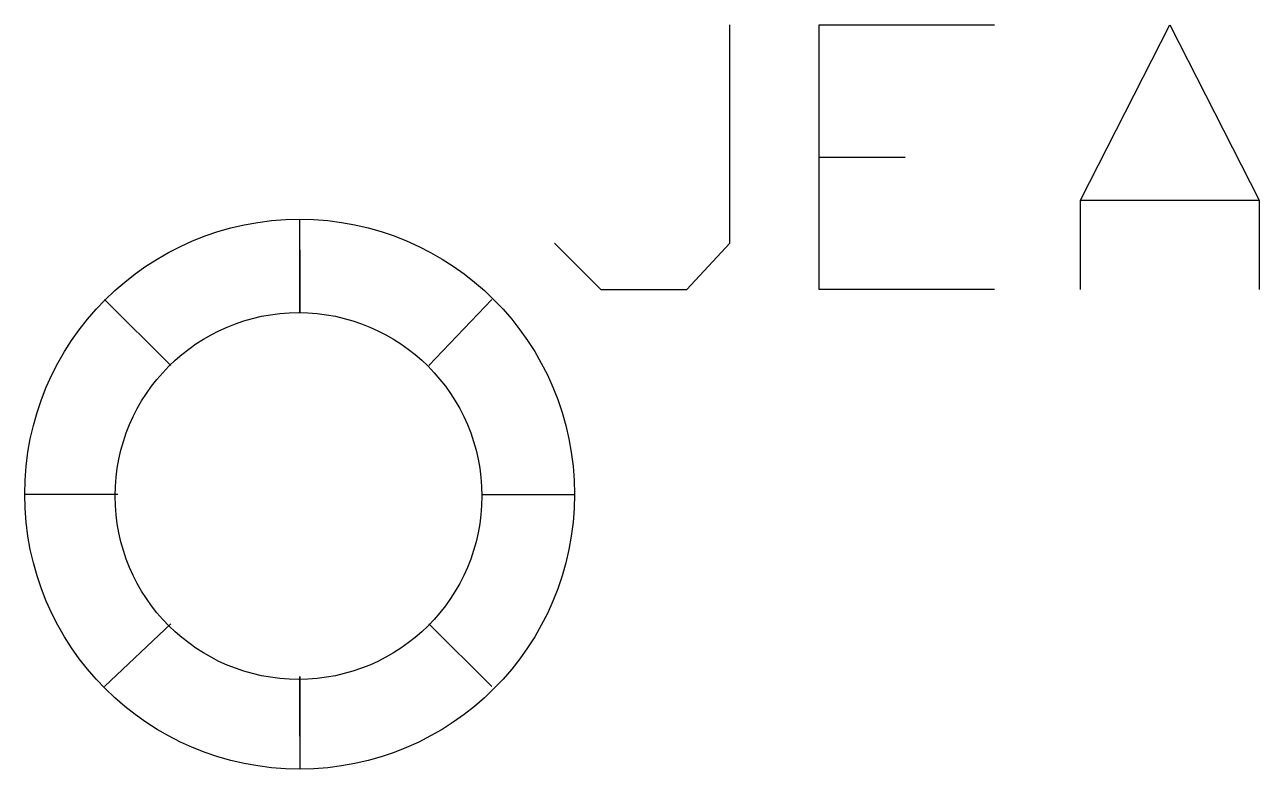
# Model space of a CAD drawing. Header units: feet. Extents: x -0.138 to 0.484, y -0.138 to 0.237.
import ezdxf

# ---------------------------------------------------------------- set-up
doc = ezdxf.new("R2010")
doc.units = ezdxf.units.FT
doc.header["$MEASUREMENT"] = 0
doc.layers.add('PDF7_Geometry', color=7, linetype='Continuous')

msp = doc.modelspace()

# ---------------------------------------------------------------- linework, layer by layer
at = {"layer": 'PDF7_Geometry', "lineweight": 25}
for points in [[(0.12903, 0.12737), (0.15237, 0.10403), (0.1957, 0.10403), (0.21737, 0.12737), (0.21737, 0.23737)], [(0.3507, 0.10403), (0.26237, 0.10403), (0.26237, 0.23737), (0.3507, 0.23737)], [(0.39403, 0.10403), (0.39403, 0.14903), (0.43903, 0.23737), (0.48403, 0.14903), (0.48403, 0.10403)], [(0.26237, 0.1707), (0.3057, 0.1707)], [(0.39403, 0.14903), (0.48403, 0.14903)], [(0.0007, 0.09237), (0.0007, 0.12403), (0.0007, 0.09237), (0.0007, 0.13903)], [(-0.09763, 0.09903), (-0.0643, 0.0657)], [(0.09737, 0.09903), (0.0657, 0.0657)], [(-0.09097, 0.0007), (-0.13763, 0.0007)], [(0.09237, 0.0007), (0.13903, 0.0007)], [(-0.0643, -0.0643), (-0.09763, -0.09597)], [(0.0657, -0.0643), (0.09737, -0.09597)], [(0.0007, -0.12097), (0.0007, -0.09097), (0.0007, -0.13763)]]:
    msp.add_lwpolyline(points, dxfattribs=at)
for centre, radius in [((0.00056, 0.00092), 0.13848), ((0, 0), 0.09237)]:
    msp.add_circle(centre, radius, dxfattribs=at)

doc.saveas('drawing.dxf')
